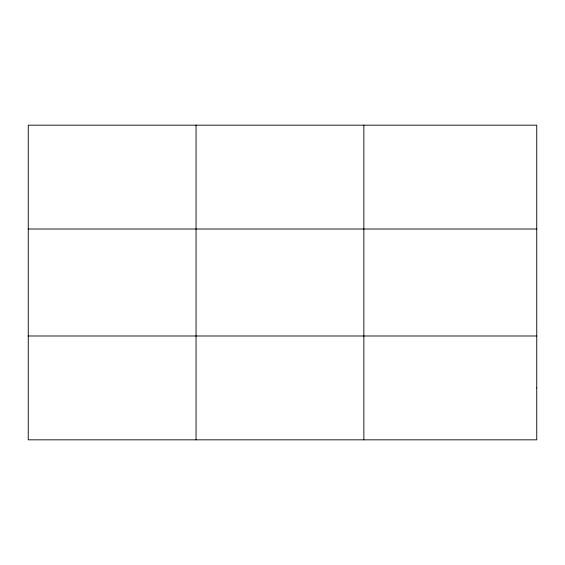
<?xml version="1.0" encoding="UTF-8"?>
<svg xmlns="http://www.w3.org/2000/svg" width="565" height="565" viewBox="0 0 565 565"><rect width="100%" height="100%" fill="white"/><g stroke="black" fill="none" stroke-linecap="round" stroke-linejoin="round"><path stroke-width="0.85" d="M196.055 125.169L196.055 439.831M363.86 125.169L363.86 439.831M28.25 229.009L536.75 229.009M28.25 335.991L536.75 335.991M536.75 387.915L536.75 439.831L28.25 439.831L28.25 125.169L536.75 125.169L536.75 387.915"/></g></svg>
